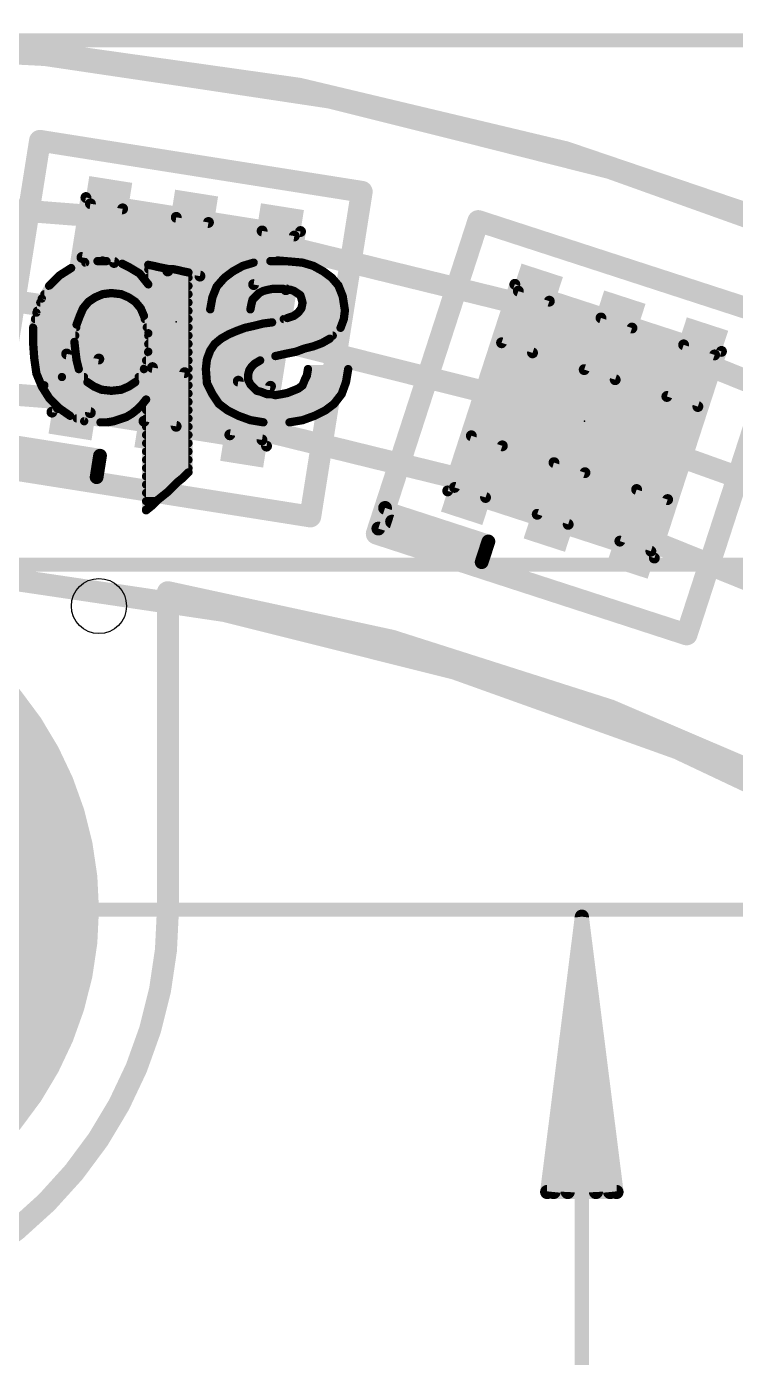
# Model space of a CAD drawing. Extents: x -17 to 92, y -61 to 85.
# Drawn here: x 30.45 to 36.97, y 42.87 to 55.12 of the extents above; entities that cross this region are included whole.
import ezdxf

# ---------------------------------------------------------------- set-up
doc = ezdxf.new("R2010")
doc.units = 0
for name, color, linetype in [('1', 12, 'CONTINUOUS'), ('16', 132, 'CONTINUOUS'), ('17', 110, 'CONTINUOUS'), ('20', 31, 'CONTINUOUS'), ('21', 41, 'CONTINUOUS'), ('22', 253, 'CONTINUOUS'), ('23', 53, 'CONTINUOUS'), ('39', 12, 'CONTINUOUS'), ('47', 253, 'CONTINUOUS'), ('51', 253, 'CONTINUOUS')]:
    doc.layers.add(name, color=color, linetype=linetype)

# ---------------------------------------------------------------- blocks, each defined once
blk = doc.blocks.new('RECT')
blk.add_solid([(-0.5, -0.5), (0.5, -0.5), (-0.5, 0.5), (0.5, 0.5)])
blk = doc.blocks.new('ROUNDP')
at = {"const_width": 0.5}
blk.add_lwpolyline([(0, -0.25, 1), (0, 0.25, 1), (0, -0.25)], format="xyb", dxfattribs=at)

msp = doc.modelspace()

# ---------------------------------------------------------------- linework, layer by layer
at = {"layer": '1'}
for points, const_width in [([(0.889, 27.94, 2.4102), (28.0035, 54.991)], 0.2032), ([(31.1651, 53.3142, 1), (31.173, 53.4155)], 0.1016), ([(32.7614, 53.1639, 1), (32.7372, 53.0652)], 0.1016), ([(27.94, 52.705, 2.4142), (52.705, 27.94)], 0.2032), ([(52.705, 27.94, 0.4142), (27.94, 52.705)], 0.2032), ([(35.0751, 52.4921, 1), (35.0993, 52.5907)], 0.1016), ([(36.628, 52.0941, 1), (36.5898, 51.9999)], 0.1016), ([(30.8991, 51.6352, 1), (30.907, 51.7365)], 0.1016), ([(32.4955, 51.4848, 1), (32.4713, 51.3862)], 0.1016), ([(34.5498, 50.8753, 1), (34.574, 50.9739)], 0.1016), ([(36.1026, 50.4773, 1), (36.0646, 50.3831)], 0.1016)]:
    msp.add_lwpolyline(points, format="xyb", dxfattribs=dict(at, const_width=const_width))
at = {"layer": '1', "const_width": 0.2032}
for points in [[(28.74, 53.555), (31.169, 53.3649)], [(32.7493, 53.1146), (35.0872, 52.5414)], [(36.6089, 52.047), (38.8653, 51.1331)], [(30.9031, 51.6858), (28.74, 51.855)], [(34.5619, 50.9246), (32.4834, 51.4355)], [(36.0836, 50.4302), (38.0935, 49.6184)]]:
    msp.add_lwpolyline(points, dxfattribs=at)
at = {"layer": '16', "const_width": 0.2032}
for points in [[(27.8765, 54.991, 2.4102), (54.991, 27.94)], [(54.991, 27.94, 0.4142), (27.94, 54.991)]]:
    msp.add_lwpolyline(points, format="xyb", dxfattribs=at)
at = {"layer": '20'}
for points, const_width in [([(44.3611, 49.4411, 0.3395), (11.5189, 49.4411)], 0.2032), ([(31.8008, 49.911, 1), (31.6992, 49.911)], 0.1016), ([(49.911, 31.75, 0.3201), (31.75, 49.911)], 0.2032), ([(31.7584, 49.9611, 1), (31.7416, 49.8609)], 0.1016), ([(27.94, 43.18, 0.4142), (31.75, 46.99)], 0.2032), ([(31.8008, 46.99, 1), (31.6992, 46.99)], 0.1016), ([(31.6992, 46.99, 1), (31.8008, 46.99)], 0.1016)]:
    msp.add_lwpolyline(points, format="xyb", dxfattribs=dict(at, const_width=const_width))
at = {"layer": '20', "const_width": 0.2032}
msp.add_lwpolyline([(31.75, 49.911), (31.75, 46.99)], dxfattribs=at)
at = {"layer": '20'}
msp.add_circle((31.115, 49.784), 0.254, dxfattribs=at)
at = {"layer": '21'}
for points, const_width in [([(27.94, 0.889, 1), (27.94, 54.991, 1), (27.94, 0.889)], 0.2032), ([(30.5793, 54.1164, 1), (30.5637, 54.0176)], 0.1), ([(30.6209, 54.0592, 1), (30.5221, 54.0748)], 0.1), ([(33.5839, 53.5899, 1), (33.4852, 53.6055)], 0.1), ([(33.5267, 53.5483, 1), (33.5424, 53.6471)], 0.1), ([(34.6223, 53.3759, 1), (34.5914, 53.2808)], 0.1), ([(34.6544, 53.3129, 1), (34.5593, 53.3438)], 0.1), ([(31.1561, 51.1628, 1), (31.0934, 51.1727)], 0.0635), ([(31.1198, 51.1364, 1), (31.1297, 51.1991)], 0.0635), ([(31.0778, 51.074, 1), (31.1405, 51.064)], 0.0635), ([(31.1405, 51.064, 1), (31.0778, 51.074)], 0.0635), ([(31.1042, 51.0376, 1), (31.1141, 51.1003)], 0.0635), ([(31.0621, 50.9752, 1), (31.1248, 50.9652)], 0.0635), ([(31.0885, 50.9389, 1), (31.0984, 51.0016)], 0.0635), ([(33.7012, 50.7027, 1), (33.7963, 50.6718)], 0.1), ([(33.7963, 50.6718, 1), (33.7012, 50.7027)], 0.1), ([(33.7586, 50.7175, 1), (33.7389, 50.6571)], 0.0635), ([(33.7789, 50.6775, 1), (33.7186, 50.6971)], 0.0635), ([(33.0116, 50.6158, 1), (33.1104, 50.6001)], 0.1), ([(33.0532, 50.5586, 1), (33.0689, 50.6573)], 0.1), ([(33.8228, 50.5915, 1), (33.8031, 50.5311)], 0.0635), ([(33.6869, 50.4971, 1), (33.656, 50.402)], 0.1), ([(33.6239, 50.465, 1), (33.719, 50.4341)], 0.1), ([(33.6968, 50.5273, 1), (33.6771, 50.4669)], 0.0635), ([(33.6567, 50.5069, 1), (33.7171, 50.4872)], 0.0635), ([(34.73, 50.3684, 1), (34.6696, 50.3881)], 0.0635), ([(34.69, 50.3481, 1), (34.7096, 50.4085)], 0.0635), ([(27.94, 5.715, 1), (27.94, 50.165, 1), (27.94, 5.715)], 0.2032), ([(34.6078, 50.1979, 1), (34.6682, 50.1782)], 0.0635), ([(34.6282, 50.1578, 1), (34.6478, 50.2182)], 0.0635), ([(34.6387, 50.293, 1), (34.6991, 50.2733)], 0.0635), ([(34.6991, 50.2733, 1), (34.6387, 50.293)], 0.0635), ([(34.6591, 50.253, 1), (34.6787, 50.3133)], 0.0635), ([(36.5092, 49.4749, 1), (36.5401, 49.57)], 0.1), ([(36.4771, 49.5379, 1), (36.5722, 49.507)], 0.1)]:
    msp.add_lwpolyline(points, format="xyb", dxfattribs=dict(at, const_width=const_width))
for points, const_width in [([(30.5715, 54.067), (30.1371, 51.3242)], 0.2), ([(33.5346, 53.5977), (30.5715, 54.067)], 0.2), ([(33.061, 50.608), (33.5346, 53.5977)], 0.2), ([(34.6069, 53.3284), (33.7487, 50.6873)], 0.2), ([(37.4601, 52.4013), (34.6069, 53.3284)], 0.2), ([(36.5247, 49.5225), (37.4601, 52.4013)], 0.2), ([(30.1371, 51.3242), (31.1248, 51.1678)], 0.127), ([(30.2202, 51.2098), (31.1091, 51.069)], 0.127), ([(31.1248, 51.1678), (31.1091, 51.069)], 0.127), ([(30.098, 51.0773), (33.061, 50.608)], 0.2), ([(31.0935, 50.9702), (30.1058, 51.1267)], 0.127), ([(31.1091, 51.069), (31.0935, 50.9702)], 0.127), ([(33.7487, 50.6873), (33.6715, 50.4495)], 0.2), ([(33.6869, 50.4971), (33.7487, 50.6873)], 0.127), ([(33.7487, 50.6873), (34.6998, 50.3783)], 0.127), ([(33.813, 50.5613), (34.6689, 50.2831)], 0.127), ([(33.6715, 50.4495), (36.5247, 49.5225)], 0.2), ([(34.638, 50.188), (33.6869, 50.4971)], 0.127), ([(34.6998, 50.3783), (34.6689, 50.2831)], 0.127), ([(34.6689, 50.2831), (34.638, 50.188)], 0.127)]:
    msp.add_lwpolyline(points, dxfattribs=dict(at, const_width=const_width))
at = {"layer": '22', "const_width": 0.0762}
for points in [[(30.859, 52.895), (30.749, 52.825)], [(30.8398, 52.8828), (31.426, 52.8828)], [(30.989, 52.945), (30.859, 52.895)], [(31.149, 52.965), (30.989, 52.945)], [(31.101, 52.959), (31.185, 52.959)], [(31.329, 52.935), (31.149, 52.965)], [(31.389, 52.905), (31.329, 52.935)], [(31.489, 52.845), (31.389, 52.905)], [(31.619, 52.915), (31.569, 52.925)], [(31.569, 52.925), (31.569, 52.745)], [(31.569, 52.8828), (31.81, 52.8828)], [(31.659, 52.905), (31.619, 52.915)], [(31.759, 52.885), (31.659, 52.905)], [(31.799, 52.885), (31.759, 52.885)], [(31.849, 52.875), (31.799, 52.885)], [(32.439, 52.915), (32.349, 52.865)], [(32.381, 52.8828), (33.147, 52.8828)], [(32.539, 52.945), (32.439, 52.915)], [(32.759, 52.965), (32.539, 52.945)], [(32.693, 52.959), (32.831, 52.959)], [(32.879, 52.955), (32.759, 52.965)], [(32.989, 52.945), (32.879, 52.955)], [(33.089, 52.915), (32.989, 52.945)], [(33.179, 52.865), (33.089, 52.915)], [(30.749, 52.825), (30.659, 52.735)], [(30.7306, 52.8066), (31.5197, 52.8066)], [(31.569, 52.745), (31.489, 52.845)], [(31.569, 52.8066), (31.939, 52.8066)], [(31.889, 52.865), (31.849, 52.875)], [(31.939, 52.855), (31.889, 52.865)], [(31.939, 51.015), (31.939, 52.855)], [(32.269, 52.805), (32.199, 52.725)], [(32.349, 52.865), (32.269, 52.805)], [(32.2711, 52.8066), (33.2569, 52.8066)], [(33.259, 52.805), (33.179, 52.865)], [(33.319, 52.735), (33.259, 52.805)], [(30.659, 52.735), (30.589, 52.615)], [(30.6119, 52.6542), (31.1471, 52.6542)], [(30.6563, 52.7304), (31.939, 52.7304)], [(31.079, 52.625), (31.149, 52.655)], [(31.149, 52.655), (31.229, 52.665)], [(31.229, 52.665), (31.319, 52.655)], [(31.319, 52.655), (31.389, 52.625)], [(31.3209, 52.6542), (31.939, 52.6542)], [(32.199, 52.725), (32.159, 52.625)], [(32.1707, 52.6542), (32.5782, 52.6542)], [(32.2037, 52.7304), (33.3208, 52.7304)], [(32.529, 52.605), (32.589, 52.665)], [(32.589, 52.665), (32.629, 52.685)], [(32.629, 52.685), (32.669, 52.695)], [(32.669, 52.695), (32.719, 52.705)], [(32.719, 52.705), (32.809, 52.705)], [(32.809, 52.705), (32.839, 52.695)], [(32.839, 52.695), (32.879, 52.695)], [(32.879, 52.695), (32.909, 52.685)], [(32.909, 52.685), (32.969, 52.645)], [(32.9552, 52.6542), (33.3513, 52.6542)], [(32.969, 52.645), (32.979, 52.615)], [(33.359, 52.635), (33.319, 52.735)], [(30.589, 52.615), (30.539, 52.485)], [(30.5748, 52.578), (31.0132, 52.578)], [(30.939, 52.455), (30.969, 52.525)], [(30.969, 52.525), (31.019, 52.585)], [(31.019, 52.585), (31.079, 52.625)], [(31.389, 52.625), (31.449, 52.585)], [(31.449, 52.585), (31.499, 52.525)], [(31.4548, 52.578), (31.939, 52.578)], [(31.499, 52.525), (31.529, 52.455)], [(32.159, 52.625), (32.139, 52.515)], [(32.139, 52.515), (32.509, 52.515)], [(32.1505, 52.578), (32.5222, 52.578)], [(32.509, 52.515), (32.519, 52.565)], [(32.519, 52.565), (32.529, 52.605)], [(32.979, 52.525), (32.949, 52.485)], [(32.979, 52.615), (32.989, 52.575)], [(32.989, 52.575), (32.979, 52.525)], [(32.9883, 52.578), (33.3678, 52.578)], [(33.379, 52.505), (33.359, 52.635)], [(30.539, 52.485), (30.509, 52.345)], [(30.5263, 52.4256), (30.928, 52.4256)], [(30.5455, 52.5018), (30.9591, 52.5018)], [(30.909, 52.375), (30.939, 52.455)], [(31.5089, 52.5018), (31.939, 52.5018)], [(31.529, 52.455), (31.569, 52.295)], [(31.5364, 52.4256), (31.939, 52.4256)], [(32.709, 52.395), (32.629, 52.385)], [(32.849, 52.435), (32.709, 52.395)], [(32.8161, 52.4256), (33.3691, 52.4256)], [(32.909, 52.455), (32.849, 52.435)], [(32.949, 52.485), (32.909, 52.455)], [(32.9616, 52.5018), (33.3786, 52.5018)], [(33.339, 52.345), (33.369, 52.425)], [(33.369, 52.425), (33.379, 52.505)], [(30.509, 52.345), (30.509, 52.205)], [(30.509, 52.2732), (30.8963, 52.2732)], [(30.5099, 52.3494), (30.9058, 52.3494)], [(30.889, 52.215), (30.909, 52.375)], [(31.5554, 52.3494), (31.939, 52.3494)], [(31.569, 52.295), (31.569, 52.125)], [(31.569, 52.2732), (31.939, 52.2732)], [(32.309, 52.285), (32.239, 52.245)], [(32.2884, 52.2732), (33.2672, 52.2732)], [(32.379, 52.315), (32.309, 52.285)], [(32.459, 52.345), (32.379, 52.315)], [(32.549, 52.365), (32.459, 52.345)], [(32.4788, 52.3494), (33.3407, 52.3494)], [(32.629, 52.385), (32.549, 52.365)], [(33.239, 52.245), (33.339, 52.345)], [(30.889, 52.215), (30.509, 52.205)], [(30.509, 52.205), (30.889, 52.215)], [(30.509, 52.205), (30.519, 52.065)], [(30.5096, 52.197), (30.891, 52.197)], [(30.899, 52.125), (30.889, 52.215)], [(31.569, 52.197), (31.939, 52.197)], [(32.179, 52.195), (32.139, 52.135)], [(32.239, 52.245), (32.179, 52.195)], [(32.1814, 52.197), (33.1477, 52.197)], [(32.929, 52.125), (33.009, 52.155)], [(33.009, 52.155), (33.089, 52.175)], [(33.089, 52.175), (33.169, 52.205)], [(33.169, 52.205), (33.239, 52.245)], [(30.515, 52.1208), (30.8995, 52.1208)], [(30.519, 52.065), (30.539, 51.925)], [(30.5219, 52.0446), (30.9091, 52.0446)], [(30.909, 52.045), (30.899, 52.125)], [(30.929, 51.965), (30.909, 52.045)], [(31.569, 52.125), (31.529, 51.965)], [(31.5489, 52.0446), (31.939, 52.0446)], [(31.568, 52.1208), (31.939, 52.1208)], [(32.109, 52.055), (32.099, 51.965)], [(32.1078, 52.0446), (32.5983, 52.0446)], [(32.139, 52.135), (32.109, 52.055)], [(32.1337, 52.1208), (32.908, 52.1208)], [(32.549, 52.015), (32.599, 52.045)], [(32.599, 52.045), (32.739, 52.085)], [(32.739, 52.085), (32.829, 52.105)], [(32.829, 52.105), (32.929, 52.125)], [(30.5328, 51.9684), (30.9282, 51.9684)], [(30.539, 51.925), (30.589, 51.805)], [(30.589, 51.805), (30.929, 51.965)], [(30.929, 51.965), (30.589, 51.805)], [(31.009, 51.845), (30.929, 51.965)], [(31.529, 51.965), (31.449, 51.845)], [(31.5299, 51.9684), (31.939, 51.9684)], [(32.099, 51.965), (32.109, 51.835)], [(32.0994, 51.9684), (32.5079, 51.9684)], [(32.489, 51.915), (32.499, 51.955)], [(32.489, 51.865), (32.489, 51.915)], [(32.499, 51.955), (32.519, 51.985)], [(32.519, 51.985), (32.549, 52.015)], [(33.029, 51.905), (33.009, 51.865)], [(33.039, 51.965), (33.029, 51.905)], [(33.409, 51.965), (33.039, 51.965)], [(33.389, 51.845), (33.409, 51.965)], [(30.5527, 51.8922), (30.7743, 51.8922)], [(30.5844, 51.816), (30.6124, 51.816)], [(30.589, 51.805), (30.659, 51.695)], [(30.6124, 51.816), (31.0525, 51.816)], [(30.7743, 51.8922), (30.9775, 51.8922)], [(31.069, 51.805), (31.009, 51.845)], [(31.139, 51.775), (31.069, 51.805)], [(31.389, 51.805), (31.319, 51.775)], [(31.449, 51.845), (31.389, 51.805)], [(31.4055, 51.816), (31.939, 51.816)], [(31.4805, 51.8922), (31.939, 51.8922)], [(32.1046, 51.8922), (32.489, 51.8922)], [(32.109, 51.835), (32.159, 51.735)], [(32.1185, 51.816), (32.518, 51.816)], [(32.509, 51.825), (32.489, 51.865)], [(32.569, 51.765), (32.509, 51.825)], [(32.949, 51.785), (32.849, 51.745)], [(32.989, 51.815), (32.949, 51.785)], [(33.009, 51.865), (32.989, 51.815)], [(32.9894, 51.816), (33.3785, 51.816)], [(33.0226, 51.8922), (33.3969, 51.8922)], [(33.349, 51.735), (33.389, 51.845)], [(30.6305, 51.7398), (31.939, 51.7398)], [(30.659, 51.695), (30.749, 51.605)], [(30.6904, 51.6636), (31.5319, 51.6636)], [(31.229, 51.765), (31.139, 51.775)], [(31.319, 51.775), (31.229, 51.765)], [(31.509, 51.635), (31.549, 51.685)], [(31.549, 51.685), (31.549, 50.665)], [(31.549, 51.6636), (31.939, 51.6636)], [(32.1566, 51.7398), (32.647, 51.7398)], [(32.159, 51.735), (32.219, 51.645)], [(32.2066, 51.6636), (33.2935, 51.6636)], [(32.609, 51.755), (32.569, 51.765)], [(32.659, 51.735), (32.609, 51.755)], [(32.699, 51.735), (32.659, 51.735)], [(32.739, 51.725), (32.699, 51.735)], [(32.799, 51.735), (32.739, 51.725)], [(32.849, 51.745), (32.799, 51.735)], [(32.823, 51.7398), (33.3507, 51.7398)], [(33.279, 51.645), (33.349, 51.735)], [(30.749, 51.605), (30.849, 51.535)], [(30.7741, 51.5874), (31.4595, 51.5874)], [(30.849, 51.535), (30.979, 51.485)], [(31.369, 51.525), (31.419, 51.555)], [(31.419, 51.555), (31.469, 51.595)], [(31.469, 51.595), (31.509, 51.635)], [(31.549, 51.5874), (31.939, 51.5874)], [(32.219, 51.645), (32.299, 51.585)], [(32.2958, 51.5874), (33.2022, 51.5874)], [(32.299, 51.585), (32.399, 51.535)], [(32.399, 51.535), (32.509, 51.495)], [(32.989, 51.495), (33.099, 51.535)], [(33.099, 51.535), (33.199, 51.585)], [(33.199, 51.585), (33.279, 51.645)], [(30.9109, 51.5112), (31.3276, 51.5112)], [(30.979, 51.485), (31.129, 51.475)], [(31.129, 51.475), (31.189, 51.475)], [(31.189, 51.475), (31.249, 51.485)], [(31.249, 51.485), (31.369, 51.525)], [(31.549, 51.5112), (31.939, 51.5112)], [(31.549, 51.435), (31.939, 51.435)], [(32.4644, 51.5112), (33.0335, 51.5112)], [(32.509, 51.495), (32.629, 51.475)], [(32.629, 51.475), (32.869, 51.475)], [(32.869, 51.475), (32.989, 51.495)], [(31.549, 51.3588), (31.939, 51.3588)], [(31.549, 51.2826), (31.939, 51.2826)], [(31.549, 51.2064), (31.939, 51.2064)], [(31.549, 51.1302), (31.939, 51.1302)], [(31.549, 51.054), (31.939, 51.054)], [(31.549, 50.9778), (31.9018, 50.9778)], [(31.749, 50.835), (31.839, 50.925)], [(31.839, 50.925), (31.889, 50.965)], [(31.889, 50.965), (31.939, 51.015)], [(31.549, 50.9016), (31.8156, 50.9016)], [(31.549, 50.8254), (31.737, 50.8254)], [(31.649, 50.755), (31.749, 50.835)], [(31.549, 50.7492), (31.6432, 50.7492)], [(31.549, 50.665), (31.599, 50.705)], [(31.599, 50.705), (31.649, 50.755)], [(31.549, 50.673), (31.559, 50.673)]]:
    msp.add_lwpolyline(points, dxfattribs=at)
at = {"layer": '22', "const_width": 0.0381}
for points in [[(30.8398, 52.9019, 1), (30.8398, 52.8638)], [(30.8522, 52.9128, 1), (30.8658, 52.8772)], [(30.8692, 52.8789, 1), (30.8488, 52.9111)], [(30.9866, 52.9639, 1), (30.9914, 52.9261)], [(30.9958, 52.9272, 1), (30.9822, 52.9628)], [(31.101, 52.9781, 1), (31.101, 52.94)], [(31.1521, 52.9838, 1), (31.1459, 52.9462)], [(31.1514, 52.9461, 1), (31.1466, 52.9839)], [(31.185, 52.94, 1), (31.185, 52.9781)], [(31.3375, 52.952, 1), (31.3205, 52.918)], [(31.3259, 52.9162, 1), (31.3321, 52.9538)], [(31.3988, 52.9213, 1), (31.3792, 52.8887)], [(31.3805, 52.888, 1), (31.3975, 52.922)], [(31.426, 52.8638, 1), (31.426, 52.9019)], [(31.5727, 52.9437, 1), (31.5653, 52.9063)], [(31.569, 52.9019, 1), (31.569, 52.8638)], [(31.5881, 52.925, 1), (31.55, 52.925)], [(31.6236, 52.9335, 1), (31.6144, 52.8965)], [(31.6153, 52.8963, 1), (31.6227, 52.9337)], [(31.6627, 52.9237, 1), (31.6553, 52.8863)], [(31.6544, 52.8865, 1), (31.6636, 52.9235)], [(31.759, 52.9041, 1), (31.759, 52.866)], [(31.7553, 52.8663, 1), (31.7627, 52.9037)], [(31.8027, 52.9037, 1), (31.7953, 52.8663)], [(31.799, 52.866, 1), (31.799, 52.9041)], [(31.81, 52.8638, 1), (31.81, 52.9019)], [(32.381, 52.9019, 1), (32.381, 52.8638)], [(32.4335, 52.9332, 1), (32.4445, 52.8968)], [(32.4483, 52.8983, 1), (32.4297, 52.9317)], [(32.5373, 52.964, 1), (32.5407, 52.926)], [(32.5445, 52.9268, 1), (32.5335, 52.9632)], [(32.693, 52.9781, 1), (32.693, 52.94)], [(32.7606, 52.984, 1), (32.7574, 52.946)], [(32.7607, 52.946, 1), (32.7573, 52.984)], [(32.831, 52.94, 1), (32.831, 52.9781)], [(32.8807, 52.974, 1), (32.8773, 52.936)], [(32.8774, 52.936, 1), (32.8806, 52.974)], [(32.9945, 52.9632, 1), (32.9835, 52.9268)], [(32.9873, 52.926, 1), (32.9907, 52.964)], [(33.0983, 52.9317, 1), (33.0797, 52.8983)], [(33.0835, 52.8968, 1), (33.0945, 52.9332)], [(33.147, 52.8638, 1), (33.147, 52.9019)], [(30.7306, 52.8257, 1), (30.7306, 52.7876)], [(30.7388, 52.8411, 1), (30.7592, 52.8089)], [(30.7625, 52.8115, 1), (30.7355, 52.8385)], [(31.5039, 52.8569, 1), (31.4741, 52.8331)], [(31.4792, 52.8287, 1), (31.4988, 52.8613)], [(31.5197, 52.7876, 1), (31.5197, 52.8257)], [(31.569, 52.8257, 1), (31.569, 52.7876)], [(31.8536, 52.8935, 1), (31.8444, 52.8565)], [(31.8453, 52.8563, 1), (31.8527, 52.8937)], [(31.8927, 52.8837, 1), (31.8853, 52.8463)], [(31.8844, 52.8465, 1), (31.8936, 52.8835)], [(31.9581, 52.855, 1), (31.92, 52.855)], [(31.9353, 52.8363, 1), (31.9427, 52.8737)], [(31.939, 52.7876, 1), (31.939, 52.8257)], [(32.2576, 52.8202, 1), (32.2804, 52.7898)], [(32.2711, 52.8257, 1), (32.2711, 52.7876)], [(32.2833, 52.7925, 1), (32.2547, 52.8175)], [(32.3397, 52.8817, 1), (32.3583, 52.8483)], [(32.3604, 52.8498, 1), (32.3376, 52.8802)], [(33.1904, 52.8802, 1), (33.1676, 52.8498)], [(33.1697, 52.8483, 1), (33.1883, 52.8817)], [(33.2735, 52.8174, 1), (33.2445, 52.7926)], [(33.2476, 52.7898, 1), (33.2704, 52.8202)], [(33.2569, 52.7876, 1), (33.2569, 52.8257)], [(30.6119, 52.6733, 1), (30.6119, 52.6352)], [(30.6563, 52.7495, 1), (30.6563, 52.7114)], [(30.6455, 52.7485, 1), (30.6725, 52.7215)], [(30.6755, 52.7254, 1), (30.6425, 52.7446)], [(31.1466, 52.6739, 1), (31.1514, 52.6361)], [(31.1565, 52.6375, 1), (31.1415, 52.6725)], [(31.1471, 52.6352, 1), (31.1471, 52.6733)], [(31.2311, 52.6839, 1), (31.2269, 52.6461)], [(31.2314, 52.6461, 1), (31.2266, 52.6839)], [(31.3265, 52.6725, 1), (31.3115, 52.6375)], [(31.3209, 52.6733, 1), (31.3209, 52.6352)], [(31.3169, 52.6361, 1), (31.3211, 52.6739)], [(31.55, 52.745, 1), (31.5881, 52.745)], [(31.5541, 52.7331, 1), (31.5839, 52.7569)], [(31.939, 52.7114, 1), (31.939, 52.7495)], [(31.939, 52.6352, 1), (31.939, 52.6733)], [(32.1707, 52.6733, 1), (32.1707, 52.6352)], [(32.1847, 52.7375, 1), (32.2133, 52.7125)], [(32.2167, 52.7179, 1), (32.1813, 52.7321)], [(32.2037, 52.7495, 1), (32.2037, 52.7114)], [(32.5805, 52.682, 1), (32.5975, 52.648)], [(32.6025, 52.6515, 1), (32.5755, 52.6785)], [(32.5782, 52.6352, 1), (32.5782, 52.6733)], [(32.6244, 52.7035, 1), (32.6336, 52.6665)], [(32.6375, 52.668, 1), (32.6205, 52.702)], [(32.6653, 52.7137, 1), (32.6727, 52.6763)], [(32.6736, 52.6765, 1), (32.6644, 52.7135)], [(32.719, 52.7241, 1), (32.719, 52.686)], [(32.7227, 52.6863, 1), (32.7153, 52.7237)], [(32.815, 52.7231, 1), (32.803, 52.6869)], [(32.809, 52.686, 1), (32.809, 52.7241)], [(32.839, 52.7141, 1), (32.839, 52.676)], [(32.833, 52.6769, 1), (32.845, 52.7131)], [(32.885, 52.7131, 1), (32.873, 52.6769)], [(32.879, 52.676, 1), (32.879, 52.7141)], [(32.9196, 52.7009, 1), (32.8984, 52.6691)], [(32.903, 52.6669, 1), (32.915, 52.7031)], [(32.9552, 52.6733, 1), (32.9552, 52.6352)], [(32.9871, 52.651, 1), (32.9509, 52.639)], [(32.9584, 52.6291, 1), (32.9796, 52.6609)], [(33.3367, 52.7421, 1), (33.3013, 52.7279)], [(33.3045, 52.7226, 1), (33.3335, 52.7474)], [(33.3208, 52.7114, 1), (33.3208, 52.7495)], [(33.3513, 52.6352, 1), (33.3513, 52.6733)], [(30.5748, 52.5971, 1), (30.5748, 52.559)], [(30.5725, 52.6246, 1), (30.6055, 52.6054)], [(30.6068, 52.6082, 1), (30.5712, 52.6218)], [(30.9544, 52.5372, 1), (30.9836, 52.5128)], [(30.9865, 52.5175, 1), (30.9515, 52.5325)], [(31.0084, 52.6009, 1), (31.0296, 52.5691)], [(31.0336, 52.5728, 1), (31.0044, 52.5972)], [(31.0132, 52.559, 1), (31.0132, 52.5971)], [(31.0715, 52.6425, 1), (31.0865, 52.6075)], [(31.0896, 52.6091, 1), (31.0684, 52.6409)], [(31.3996, 52.6409, 1), (31.3784, 52.6091)], [(31.3815, 52.6075, 1), (31.3965, 52.6425)], [(31.4636, 52.5972, 1), (31.4344, 52.5728)], [(31.4548, 52.5971, 1), (31.4548, 52.559)], [(31.4384, 52.5691, 1), (31.4596, 52.6009)], [(31.5165, 52.5325, 1), (31.4815, 52.5175)], [(31.4844, 52.5128, 1), (31.5136, 52.5372)], [(31.939, 52.559, 1), (31.939, 52.5971)], [(32.139, 52.5341, 1), (32.139, 52.496)], [(32.1505, 52.5971, 1), (32.1505, 52.559)], [(32.1413, 52.6321, 1), (32.1767, 52.6179)], [(32.1777, 52.6216, 1), (32.1403, 52.6284)], [(32.5005, 52.5696, 1), (32.5375, 52.5604)], [(32.5377, 52.5613, 1), (32.5003, 52.5687)], [(32.509, 52.496, 1), (32.509, 52.5341)], [(32.5155, 52.6185, 1), (32.5425, 52.5915)], [(32.5475, 52.6004, 1), (32.5105, 52.6096)], [(32.5222, 52.559, 1), (32.5222, 52.5971)], [(32.9975, 52.6196, 1), (32.9605, 52.6104)], [(32.9609, 52.609, 1), (32.9971, 52.621)], [(32.9942, 52.5136, 1), (32.9638, 52.5364)], [(32.9883, 52.5971, 1), (32.9883, 52.559)], [(33.0077, 52.5713, 1), (32.9703, 52.5787)], [(32.9705, 52.5704, 1), (33.0075, 52.5796)], [(33.3778, 52.6379, 1), (33.3402, 52.6321)], [(33.3413, 52.6279, 1), (33.3767, 52.6421)], [(33.3678, 52.559, 1), (33.3678, 52.5971)], [(30.5263, 52.4447, 1), (30.5263, 52.4066)], [(30.5212, 52.4918, 1), (30.5568, 52.4782)], [(30.5576, 52.481, 1), (30.5204, 52.489)], [(30.5455, 52.5209, 1), (30.5455, 52.4828)], [(30.9215, 52.4625, 1), (30.9565, 52.4475)], [(30.9568, 52.4483, 1), (30.9212, 52.4617)], [(30.928, 52.4066, 1), (30.928, 52.4447)], [(30.9591, 52.4828, 1), (30.9591, 52.5209)], [(31.5089, 52.5209, 1), (31.5089, 52.4828)], [(31.5475, 52.4596, 1), (31.5105, 52.4504)], [(31.5115, 52.4475, 1), (31.5465, 52.4625)], [(31.5364, 52.4447, 1), (31.5364, 52.4066)], [(31.939, 52.4828, 1), (31.939, 52.5209)], [(31.939, 52.4066, 1), (31.939, 52.4447)], [(32.1203, 52.5184, 1), (32.1577, 52.5116)], [(32.4903, 52.5187, 1), (32.5277, 52.5113)], [(32.7038, 52.4133, 1), (32.7142, 52.3767)], [(32.7114, 52.3761, 1), (32.7066, 52.4139)], [(32.8161, 52.4447, 1), (32.8161, 52.4066)], [(32.843, 52.4531, 1), (32.855, 52.4169)], [(32.8542, 52.4167, 1), (32.8438, 52.4533)], [(32.8976, 52.4702, 1), (32.9204, 52.4398)], [(32.915, 52.4369, 1), (32.903, 52.4731)], [(32.9338, 52.4964, 1), (32.9642, 52.4736)], [(32.9604, 52.4698, 1), (32.9376, 52.5002)], [(32.9616, 52.5209, 1), (32.9616, 52.4828)], [(32.9603, 52.5287, 1), (32.9977, 52.5213)], [(33.3501, 52.4274, 1), (33.3879, 52.4226)], [(33.3868, 52.4183, 1), (33.3512, 52.4317)], [(33.3979, 52.5026, 1), (33.3601, 52.5074)], [(33.3602, 52.5021, 1), (33.3978, 52.5079)], [(33.3691, 52.4066, 1), (33.3691, 52.4447)], [(33.3786, 52.4828, 1), (33.3786, 52.5209)], [(30.5281, 52.345, 1), (30.49, 52.345)], [(30.4904, 52.349, 1), (30.5276, 52.341)], [(30.509, 52.2923, 1), (30.509, 52.2542)], [(30.5099, 52.3685, 1), (30.5099, 52.3304)], [(30.8912, 52.3817, 1), (30.9268, 52.3683)], [(30.9279, 52.3726, 1), (30.8901, 52.3774)], [(30.8963, 52.2542, 1), (30.8963, 52.2923)], [(30.9058, 52.3304, 1), (30.9058, 52.3685)], [(31.5554, 52.3685, 1), (31.5554, 52.3304)], [(31.569, 52.2923, 1), (31.569, 52.2542)], [(31.5881, 52.295, 1), (31.55, 52.295)], [(31.5505, 52.2904, 1), (31.5875, 52.2996)], [(31.939, 52.3304, 1), (31.939, 52.3685)], [(31.939, 52.2542, 1), (31.939, 52.2923)], [(32.2884, 52.2923, 1), (32.2884, 52.2542)], [(32.3015, 52.3025, 1), (32.3165, 52.2675)], [(32.3185, 52.2685, 1), (32.2995, 52.3015)], [(32.3723, 52.3328, 1), (32.3857, 52.2972)], [(32.3865, 52.2975, 1), (32.3715, 52.3325)], [(32.4549, 52.3636, 1), (32.4631, 52.3264)], [(32.4657, 52.3272, 1), (32.4523, 52.3628)], [(32.4788, 52.3685, 1), (32.4788, 52.3304)], [(32.5444, 52.3835, 1), (32.5536, 52.3465)], [(32.5531, 52.3464, 1), (32.5449, 52.3836)], [(32.6266, 52.4039, 1), (32.6314, 52.3661)], [(32.6336, 52.3665, 1), (32.6244, 52.4035)], [(33.2672, 52.2542, 1), (33.2672, 52.2923)], [(33.3212, 52.3517, 1), (33.3568, 52.3383)], [(33.3525, 52.3315, 1), (33.3255, 52.3585)], [(33.3407, 52.3304, 1), (33.3407, 52.3685)], [(30.528, 52.2064, 1), (30.49, 52.2036)], [(30.5085, 52.224, 1), (30.5095, 52.186)], [(30.5085, 52.224, 1), (30.5095, 52.186)], [(30.49, 52.205, 1), (30.5281, 52.205)], [(30.5096, 52.2161, 1), (30.5096, 52.178)], [(30.9079, 52.2171, 1), (30.8701, 52.2129)], [(30.8701, 52.2174, 1), (30.9079, 52.2126)], [(30.8895, 52.196, 1), (30.8885, 52.234)], [(30.8895, 52.196, 1), (30.8885, 52.234)], [(30.891, 52.178, 1), (30.891, 52.2161)], [(31.569, 52.2161, 1), (31.569, 52.178)], [(31.939, 52.178, 1), (31.939, 52.2161)], [(32.1668, 52.2096, 1), (32.1912, 52.1804)], [(32.1814, 52.2161, 1), (32.1814, 52.178)], [(32.1949, 52.1844, 1), (32.1631, 52.2056)], [(32.2295, 52.2615, 1), (32.2485, 52.2285)], [(32.2512, 52.2304, 1), (32.2268, 52.2596)], [(33.0044, 52.1735, 1), (33.0136, 52.1365)], [(33.0157, 52.1372, 1), (33.0023, 52.1728)], [(33.0823, 52.1928, 1), (33.0957, 52.1572)], [(33.0936, 52.1565, 1), (33.0844, 52.1935)], [(33.1477, 52.178, 1), (33.1477, 52.2161)], [(33.1595, 52.2215, 1), (33.1785, 52.1885)], [(33.1757, 52.1872, 1), (33.1623, 52.2228)], [(33.2255, 52.2585, 1), (33.2525, 52.2315)], [(33.2485, 52.2285, 1), (33.2295, 52.2615)], [(30.515, 52.1399, 1), (30.515, 52.1018)], [(30.5379, 52.0677, 1), (30.5001, 52.0623)], [(30.5, 52.0636, 1), (30.538, 52.0664)], [(30.5219, 52.0637, 1), (30.5219, 52.0256)], [(30.9179, 52.1274, 1), (30.8801, 52.1226)], [(30.8801, 52.1229, 1), (30.9179, 52.1271)], [(30.9275, 52.0496, 1), (30.8905, 52.0404)], [(30.8901, 52.0426, 1), (30.9279, 52.0474)], [(30.8995, 52.1018, 1), (30.8995, 52.1399)], [(30.9091, 52.0256, 1), (30.9091, 52.0637)], [(31.5489, 52.0637, 1), (31.5489, 52.0256)], [(31.568, 52.1399, 1), (31.568, 52.1018)], [(31.55, 52.125, 1), (31.5881, 52.125)], [(31.5875, 52.1204, 1), (31.5505, 52.1296)], [(31.939, 52.1018, 1), (31.939, 52.1399)], [(31.939, 52.0256, 1), (31.939, 52.0637)], [(32.1078, 52.0637, 1), (32.1078, 52.0256)], [(32.0912, 52.0617, 1), (32.1268, 52.0483)], [(32.1279, 52.0529, 1), (32.0901, 52.0571)], [(32.1337, 52.1399, 1), (32.1337, 52.1018)], [(32.1231, 52.1456, 1), (32.1549, 52.1244)], [(32.1568, 52.1283, 1), (32.1212, 52.1417)], [(32.5938, 52.0633, 1), (32.6042, 52.0267)], [(32.6088, 52.0287, 1), (32.5892, 52.0613)], [(32.5983, 52.0256, 1), (32.5983, 52.0637)], [(32.7349, 52.1036, 1), (32.7431, 52.0664)], [(32.7442, 52.0667, 1), (32.7338, 52.1033)], [(32.8253, 52.1237, 1), (32.8327, 52.0863)], [(32.8331, 52.0864, 1), (32.8249, 52.1236)], [(32.908, 52.1018, 1), (32.908, 52.1399)], [(32.9223, 52.1428, 1), (32.9357, 52.1072)], [(32.9327, 52.1063, 1), (32.9253, 52.1437)], [(30.5328, 51.9875, 1), (30.5328, 51.9494)], [(30.5566, 51.9323, 1), (30.5214, 51.9177)], [(30.5201, 51.9223, 1), (30.5579, 51.9277)], [(30.9449, 51.9756, 1), (30.9131, 51.9544)], [(30.9105, 51.9604, 1), (30.9475, 51.9696)], [(30.9371, 51.9478, 1), (30.9209, 51.9822)], [(30.9371, 51.9478, 1), (30.9209, 51.9822)], [(30.9282, 51.9494, 1), (30.9282, 51.9875)], [(31.5105, 51.9696, 1), (31.5475, 51.9604)], [(31.5299, 51.9875, 1), (31.5299, 51.9494)], [(31.5449, 51.9544, 1), (31.5131, 51.9756)], [(31.939, 51.9494, 1), (31.939, 51.9875)], [(32.118, 51.9665, 1), (32.08, 51.9635)], [(32.0801, 51.9671, 1), (32.1179, 51.9629)], [(32.0994, 51.9875, 1), (32.0994, 51.9494)], [(32.5081, 51.915, 1), (32.47, 51.915)], [(32.4831, 51.9656, 1), (32.5149, 51.9444)], [(32.5175, 51.9504, 1), (32.4805, 51.9596)], [(32.5055, 51.9985, 1), (32.5325, 51.9715)], [(32.5349, 51.9744, 1), (32.5031, 51.9956)], [(32.5079, 51.9494, 1), (32.5079, 51.9875)], [(32.5392, 52.0313, 1), (32.5588, 51.9987)], [(32.5625, 52.0015, 1), (32.5355, 52.0285)], [(33.046, 51.8965, 1), (33.012, 51.9135)], [(33.039, 51.9841, 1), (33.039, 51.946)], [(33.0578, 51.9619, 1), (33.0202, 51.9681)], [(33.4278, 51.9619, 1), (33.3902, 51.9681)], [(33.409, 51.946, 1), (33.409, 51.9841)], [(30.5527, 51.9113, 1), (30.5527, 51.8732)], [(30.5844, 51.8351, 1), (30.5844, 51.797)], [(30.6051, 51.8152, 1), (30.5729, 51.7948)], [(30.5809, 51.8222, 1), (30.5971, 51.7878)], [(30.5809, 51.8222, 1), (30.5971, 51.7878)], [(30.5714, 51.7977, 1), (30.6066, 51.8123)], [(30.6124, 51.8351, 1), (30.6124, 51.797)], [(30.6124, 51.797, 1), (30.6124, 51.8351)], [(30.7743, 51.9113, 1), (30.7743, 51.8732)], [(30.7743, 51.8732, 1), (30.7743, 51.9113)], [(30.9775, 51.8732, 1), (30.9775, 51.9113)], [(31.0196, 51.8609, 1), (30.9984, 51.8291)], [(30.9931, 51.8344, 1), (31.0249, 51.8556)], [(31.0765, 51.8225, 1), (31.0615, 51.7875)], [(31.0525, 51.797, 1), (31.0525, 51.8351)], [(31.0584, 51.7891, 1), (31.0796, 51.8209)], [(31.3784, 51.8209, 1), (31.3996, 51.7891)], [(31.3965, 51.7875, 1), (31.3815, 51.8225)], [(31.4055, 51.8351, 1), (31.4055, 51.797)], [(31.4331, 51.8556, 1), (31.4649, 51.8344)], [(31.4596, 51.8291, 1), (31.4384, 51.8609)], [(31.4805, 51.9113, 1), (31.4805, 51.8732)], [(31.939, 51.8732, 1), (31.939, 51.9113)], [(31.939, 51.797, 1), (31.939, 51.8351)], [(32.1046, 51.9113, 1), (32.1046, 51.8732)], [(32.126, 51.8435, 1), (32.092, 51.8265)], [(32.09, 51.8335, 1), (32.128, 51.8365)], [(32.1185, 51.8351, 1), (32.1185, 51.797)], [(32.4705, 51.9196, 1), (32.5075, 51.9104)], [(32.506, 51.8735, 1), (32.472, 51.8565)], [(32.47, 51.865, 1), (32.5081, 51.865)], [(32.489, 51.8732, 1), (32.489, 51.9113)], [(32.5225, 51.8385, 1), (32.4955, 51.8115)], [(32.492, 51.8165, 1), (32.526, 51.8335)], [(32.518, 51.797, 1), (32.518, 51.8351)], [(32.9376, 51.8002, 1), (32.9604, 51.7698)], [(32.9561, 51.7673, 1), (32.9419, 51.8027)], [(32.9713, 51.8221, 1), (33.0067, 51.8079)], [(32.9894, 51.8351, 1), (32.9894, 51.797)], [(33.0004, 51.7998, 1), (32.9776, 51.8302)], [(32.992, 51.8735, 1), (33.026, 51.8565)], [(33.0267, 51.8579, 1), (32.9913, 51.8721)], [(33.0226, 51.9113, 1), (33.0226, 51.8732)], [(33.0102, 51.9081, 1), (33.0478, 51.9019)], [(33.3702, 51.8481, 1), (33.4078, 51.8419)], [(33.4069, 51.8385, 1), (33.3711, 51.8515)], [(33.3785, 51.797, 1), (33.3785, 51.8351)], [(33.3969, 51.8732, 1), (33.3969, 51.9113)], [(30.6305, 51.7589, 1), (30.6305, 51.7208)], [(30.6725, 51.7085, 1), (30.6455, 51.6815)], [(30.6429, 51.6848, 1), (30.6751, 51.7052)], [(30.6904, 51.6827, 1), (30.6904, 51.6446)], [(31.1411, 51.7939, 1), (31.1369, 51.7561)], [(31.1315, 51.7575, 1), (31.1465, 51.7925)], [(31.2269, 51.7839, 1), (31.2311, 51.7461)], [(31.2269, 51.7461, 1), (31.2311, 51.7839)], [(31.3115, 51.7925, 1), (31.3265, 51.7575)], [(31.3211, 51.7561, 1), (31.3169, 51.7939)], [(31.549, 51.6827, 1), (31.549, 51.6446)], [(31.5681, 51.685, 1), (31.53, 51.685)], [(31.5319, 51.6446, 1), (31.5319, 51.6827)], [(31.5639, 51.6731, 1), (31.5341, 51.6969)], [(31.939, 51.7208, 1), (31.939, 51.7589)], [(31.939, 51.6446, 1), (31.939, 51.6827)], [(32.1566, 51.7589, 1), (32.1566, 51.7208)], [(32.1749, 51.7456, 1), (32.1431, 51.7244)], [(32.142, 51.7265, 1), (32.176, 51.7435)], [(32.2066, 51.6827, 1), (32.2066, 51.6446)], [(32.5736, 51.7835, 1), (32.5644, 51.7465)], [(32.5555, 51.7515, 1), (32.5825, 51.7785)], [(32.6161, 51.7727, 1), (32.6019, 51.7373)], [(32.6044, 51.7365, 1), (32.6136, 51.7735)], [(32.659, 51.754, 1), (32.659, 51.7159)], [(32.647, 51.7208, 1), (32.647, 51.7589)], [(32.6519, 51.7173, 1), (32.6661, 51.7527)], [(32.7036, 51.7535, 1), (32.6944, 51.7165)], [(32.699, 51.7159, 1), (32.699, 51.754)], [(32.7359, 51.7438, 1), (32.7421, 51.7062)], [(32.7344, 51.7065, 1), (32.7436, 51.7435)], [(32.7953, 51.7537, 1), (32.8027, 51.7163)], [(32.8021, 51.7162, 1), (32.7959, 51.7538)], [(32.823, 51.7589, 1), (32.823, 51.7208)], [(32.8419, 51.7627, 1), (32.8561, 51.7273)], [(32.8527, 51.7263, 1), (32.8453, 51.7637)], [(33.2935, 51.6446, 1), (33.2935, 51.6827)], [(33.3311, 51.7415, 1), (33.3669, 51.7285)], [(33.364, 51.7233, 1), (33.334, 51.7467)], [(33.3507, 51.7208, 1), (33.3507, 51.7589)], [(30.7599, 51.6206, 1), (30.7381, 51.5894)], [(30.7355, 51.5915, 1), (30.7625, 51.6185)], [(30.7741, 51.6065, 1), (30.7741, 51.5684)], [(30.8558, 51.5528, 1), (30.8422, 51.5172)], [(31.4071, 51.5699, 1), (31.4309, 51.5401)], [(31.4288, 51.5387, 1), (31.4092, 51.5713)], [(31.4555, 51.6085, 1), (31.4825, 51.5815)], [(31.4809, 51.5801, 1), (31.4571, 51.6099)], [(31.4595, 51.5684, 1), (31.4595, 51.6065)], [(31.4941, 51.6469, 1), (31.5239, 51.6231)], [(31.5225, 51.6215, 1), (31.4955, 51.6485)], [(31.549, 51.6065, 1), (31.549, 51.5684)], [(31.939, 51.5684, 1), (31.939, 51.6065)], [(32.2304, 51.6602, 1), (32.2076, 51.6298)], [(32.2031, 51.6344, 1), (32.2349, 51.6556)], [(32.2958, 51.6065, 1), (32.2958, 51.5684)], [(32.3075, 51.602, 1), (32.2905, 51.568)], [(32.2876, 51.5698, 1), (32.3104, 51.6002)], [(32.4055, 51.5529, 1), (32.3925, 51.5171)], [(33.1055, 51.5171, 1), (33.0925, 51.5529)], [(33.1876, 51.6002, 1), (33.2104, 51.5698)], [(33.2075, 51.568, 1), (33.1905, 51.602)], [(33.2022, 51.5684, 1), (33.2022, 51.6065)], [(33.264, 51.6567, 1), (33.294, 51.6333)], [(33.2904, 51.6298, 1), (33.2676, 51.6602)], [(30.8381, 51.5194, 1), (30.8599, 51.5506)], [(30.9109, 51.5303, 1), (30.9109, 51.4922)], [(30.9803, 51.504, 1), (30.9777, 51.466)], [(30.9722, 51.4672, 1), (30.9858, 51.5028)], [(31.129, 51.4941, 1), (31.129, 51.456)], [(31.1277, 51.456, 1), (31.1303, 51.494)], [(31.1859, 51.4938, 1), (31.1921, 51.4562)], [(31.189, 51.456, 1), (31.189, 51.4941)], [(31.243, 51.5031, 1), (31.255, 51.4669)], [(31.2521, 51.4662, 1), (31.2459, 51.5038)], [(31.3276, 51.4922, 1), (31.3276, 51.5303)], [(31.3592, 51.5413, 1), (31.3788, 51.5087)], [(31.375, 51.5069, 1), (31.363, 51.5431)], [(31.549, 51.5303, 1), (31.549, 51.4922)], [(31.549, 51.4541, 1), (31.549, 51.416)], [(31.939, 51.4922, 1), (31.939, 51.5303)], [(31.939, 51.416, 1), (31.939, 51.4541)], [(32.3905, 51.518, 1), (32.4075, 51.552)], [(32.4644, 51.5303, 1), (32.4644, 51.4922)], [(32.5121, 51.5138, 1), (32.5059, 51.4762)], [(32.5025, 51.4771, 1), (32.5155, 51.5129)], [(32.629, 51.4941, 1), (32.629, 51.456)], [(32.6259, 51.4562, 1), (32.6321, 51.4938)], [(32.8659, 51.4938, 1), (32.8721, 51.4562)], [(32.869, 51.456, 1), (32.869, 51.4941)], [(32.9825, 51.5129, 1), (32.9955, 51.4771)], [(32.9921, 51.4762, 1), (32.9859, 51.5138)], [(33.0335, 51.4922, 1), (33.0335, 51.5303)], [(33.0905, 51.552, 1), (33.1075, 51.518)], [(31.549, 51.3779, 1), (31.549, 51.3398)], [(31.939, 51.3398, 1), (31.939, 51.3779)], [(31.549, 51.3017, 1), (31.549, 51.2636)], [(31.549, 51.2255, 1), (31.549, 51.1874)], [(31.939, 51.2636, 1), (31.939, 51.3017)], [(31.939, 51.1874, 1), (31.939, 51.2255)], [(31.549, 51.1493, 1), (31.549, 51.1112)], [(31.549, 51.0731, 1), (31.549, 51.035)], [(31.939, 51.1112, 1), (31.939, 51.1493)], [(31.939, 51.035, 1), (31.939, 51.0731)], [(31.549, 50.9969, 1), (31.549, 50.9588)], [(31.8525, 50.9115, 1), (31.8255, 50.9385)], [(31.8755, 50.9785, 1), (31.9025, 50.9515)], [(31.9009, 50.9501, 1), (31.8771, 50.9799)], [(31.9018, 50.9588, 1), (31.9018, 50.9969)], [(31.92, 51.015, 1), (31.9581, 51.015)], [(31.9525, 51.0015, 1), (31.9255, 51.0285)], [(31.549, 50.9207, 1), (31.549, 50.8826)], [(31.549, 50.8445, 1), (31.549, 50.8064)], [(31.7355, 50.8485, 1), (31.7625, 50.8215)], [(31.737, 50.8064, 1), (31.737, 50.8445)], [(31.7609, 50.8201, 1), (31.7371, 50.8499)], [(31.8156, 50.8826, 1), (31.8156, 50.9207)], [(31.8271, 50.9399, 1), (31.8509, 50.9101)], [(31.549, 50.7683, 1), (31.549, 50.7302)], [(31.5855, 50.7185, 1), (31.6125, 50.6915)], [(31.6109, 50.6901, 1), (31.5871, 50.7199)], [(31.6371, 50.7699, 1), (31.6609, 50.7401)], [(31.6625, 50.7415, 1), (31.6355, 50.7685)], [(31.6432, 50.7302, 1), (31.6432, 50.7683)], [(31.549, 50.6921, 1), (31.549, 50.654)], [(31.5371, 50.6799, 1), (31.5609, 50.6501)], [(31.53, 50.665, 1), (31.5681, 50.665)], [(31.559, 50.654, 1), (31.559, 50.6921)]]:
    msp.add_lwpolyline(points, format="xyb", dxfattribs=at)
at = {"layer": '23'}
for p in [(31.8262, 52.4002), (35.5854, 51.4858)]:
    msp.add_point(p, dxfattribs=at)
at = {"layer": '47', "const_width": 0.13}
for points in [[(27.94, 54.991), (65.45, 54.991)], [(27.94, 50.165), (61.64, 50.165)], [(27.94, 46.99), (37.51, 46.99)], [(35.56, 46.925), (35.2408, 44.39)], [(35.56, 46.925), (35.3, 44.39)], [(35.56, 46.925), (35.43, 44.39)], [(35.56, 46.925), (35.56, 8.955)], [(35.8792, 44.39), (35.56, 46.925)], [(35.69, 44.39), (35.56, 46.925)], [(35.82, 44.39), (35.56, 46.925)], [(35.2408, 44.39), (35.8792, 44.39)]]:
    msp.add_lwpolyline(points, dxfattribs=at)
at = {"layer": '47', "const_width": 0.065}
for points in [[(35.5925, 46.925, 1), (35.5275, 46.925)], [(35.5922, 46.9291, 1), (35.5278, 46.9209)], [(35.5925, 46.9233, 1), (35.5275, 46.9267)], [(35.5925, 46.9267, 1), (35.5275, 46.9233)], [(35.5923, 46.9283, 1), (35.5277, 46.9217)], [(35.5923, 46.9217, 1), (35.5277, 46.9283)], [(35.5922, 46.9209, 1), (35.5278, 46.9291)], [(35.2085, 44.3941, 1), (35.273, 44.3859)], [(35.2408, 44.4225, 1), (35.2408, 44.3575)], [(35.2677, 44.3933, 1), (35.3323, 44.3867)], [(35.3975, 44.3917, 1), (35.4625, 44.3883)], [(35.6575, 44.3883, 1), (35.7225, 44.3917)], [(35.7877, 44.3867, 1), (35.8523, 44.3933)], [(35.847, 44.3859, 1), (35.9115, 44.3941)], [(35.8792, 44.3575, 1), (35.8792, 44.4225)]]:
    msp.add_lwpolyline(points, format="xyb", dxfattribs=at)
at = {"layer": '51', "const_width": 0.1}
for points in [[(30.6821, 51.5689), (30.9949, 53.5443)], [(31.0365, 53.4871), (30.9583, 52.9933)], [(30.9949, 53.5443), (32.9703, 53.2315)], [(31.3328, 53.4402), (31.0365, 53.4871)], [(31.2546, 52.9463), (31.3328, 53.4402)], [(31.7484, 52.8681), (31.8267, 53.362)], [(31.8267, 53.362), (32.123, 53.315)], [(32.123, 53.315), (32.0447, 52.8212)], [(32.5386, 52.743), (32.6168, 53.2368)], [(32.6168, 53.2368), (32.9131, 53.1899)], [(32.9703, 53.2315), (32.6575, 51.2561)], [(32.9131, 53.1899), (32.8349, 52.696)], [(30.9583, 52.9933), (31.2546, 52.9463)], [(32.0447, 52.8212), (31.7484, 52.8681)], [(32.8349, 52.696), (32.5386, 52.743)], [(34.3253, 50.8438), (34.9434, 52.7459)], [(34.9755, 52.6829), (34.821, 52.2073)], [(34.9434, 52.7459), (36.8455, 52.1278)], [(35.2608, 52.5902), (34.9755, 52.6829)], [(35.1063, 52.1146), (35.2608, 52.5902)], [(35.5818, 51.9601), (35.7363, 52.4357)], [(35.7363, 52.4357), (36.0216, 52.343)], [(36.0216, 52.343), (35.8671, 51.8674)], [(34.821, 52.2073), (35.1063, 52.1146)], [(36.3426, 51.7129), (36.4972, 52.1884)], [(36.4972, 52.1884), (36.7825, 52.0957)], [(30.8175, 52.1044), (30.7393, 51.6105)], [(31.1138, 52.0574), (30.8175, 52.1044)], [(31.0356, 51.5636), (31.1138, 52.0574)], [(36.8455, 52.1278), (36.2274, 50.2257)], [(36.7825, 52.0957), (36.628, 51.6202)], [(31.6077, 51.9792), (31.5294, 51.4854)], [(31.904, 51.9323), (31.6077, 51.9792)], [(31.8257, 51.4384), (31.904, 51.9323)], [(35.8671, 51.8674), (35.5818, 51.9601)], [(32.3978, 51.8541), (32.3196, 51.3602)], [(32.6941, 51.8071), (32.3978, 51.8541)], [(32.6159, 51.3133), (32.6941, 51.8071)], [(36.628, 51.6202), (36.3426, 51.7129)], [(32.6575, 51.2561), (30.6821, 51.5689)], [(30.7393, 51.6105), (31.0356, 51.5636)], [(31.5294, 51.4854), (31.8257, 51.4384)], [(32.3196, 51.3602), (32.6159, 51.3133)], [(34.5428, 51.3514), (34.3883, 50.8759)], [(34.8282, 51.2587), (34.5428, 51.3514)], [(34.6736, 50.7832), (34.8282, 51.2587)], [(35.3037, 51.1042), (35.1492, 50.6286)], [(35.589, 51.0115), (35.3037, 51.1042)], [(35.4345, 50.5359), (35.589, 51.0115)], [(36.2274, 50.2257), (34.3253, 50.8438)], [(34.3883, 50.8759), (34.6736, 50.7832)], [(36.0645, 50.857), (35.91, 50.3814)], [(36.3498, 50.7643), (36.0645, 50.857)], [(36.1953, 50.2887), (36.3498, 50.7643)], [(35.1492, 50.6286), (35.4345, 50.5359)], [(35.91, 50.3814), (36.1953, 50.2887)]]:
    msp.add_lwpolyline(points, dxfattribs=at)
at = {"layer": '51', "const_width": 0.05}
for points in [[(30.9989, 53.569, 1), (30.991, 53.5196)], [(31.0196, 53.5404, 1), (30.9703, 53.5482)], [(31.0404, 53.5118, 1), (31.0326, 53.4624)], [(31.0612, 53.4832, 1), (31.0118, 53.491)], [(31.3575, 53.4363, 1), (31.3081, 53.4441)], [(31.3289, 53.4155, 1), (31.3367, 53.4649)], [(31.8306, 53.3867, 1), (31.8227, 53.3373)], [(31.8514, 53.3581, 1), (31.802, 53.3659)], [(32.1477, 53.3111, 1), (32.0983, 53.3189)], [(32.1191, 53.2903, 1), (32.1269, 53.3397)], [(32.6207, 53.2615, 1), (32.6129, 53.2121)], [(32.6415, 53.2329, 1), (32.5921, 53.2407)], [(32.9378, 53.186, 1), (32.8884, 53.1938)], [(32.9092, 53.1652, 1), (32.917, 53.2146)], [(32.995, 53.2275, 1), (32.9456, 53.2354)], [(32.9664, 53.2068, 1), (32.9742, 53.2561)], [(30.9622, 53.018, 1), (30.9544, 52.9686)], [(30.9336, 52.9972, 1), (30.983, 52.9894)], [(31.2299, 52.9503, 1), (31.2793, 52.9424)], [(31.2507, 52.9216, 1), (31.2585, 52.971)], [(31.7524, 52.8928, 1), (31.7445, 52.8434)], [(31.7237, 52.872, 1), (31.7731, 52.8642)], [(32.0201, 52.8251, 1), (32.0694, 52.8173)], [(32.0408, 52.7965, 1), (32.0487, 52.8459)], [(32.5425, 52.7677, 1), (32.5347, 52.7183)], [(32.5139, 52.7469, 1), (32.5633, 52.7391)], [(32.8102, 52.7, 1), (32.8596, 52.6921)], [(32.831, 52.6714, 1), (32.8388, 52.7207)], [(34.9511, 52.7696, 1), (34.9356, 52.7221)], [(34.9671, 52.7381, 1), (34.9196, 52.7536)], [(34.9832, 52.7066, 1), (34.9677, 52.6591)], [(34.9992, 52.6751, 1), (34.9517, 52.6906)], [(35.2846, 52.5824, 1), (35.237, 52.5979)], [(35.2531, 52.5664, 1), (35.2685, 52.6139)], [(35.744, 52.4594, 1), (35.7286, 52.4119)], [(35.7601, 52.4279, 1), (35.7125, 52.4434)], [(36.0454, 52.3352, 1), (35.9978, 52.3507)], [(36.0139, 52.3192, 1), (36.0293, 52.3667)], [(34.8287, 52.2311, 1), (34.8132, 52.1836)], [(34.7972, 52.2151, 1), (34.8447, 52.1996)], [(36.5049, 52.2122, 1), (36.4894, 52.1647)], [(36.5209, 52.1807, 1), (36.4734, 52.1962)], [(30.8214, 52.129, 1), (30.8136, 52.0797)], [(30.8422, 52.1004, 1), (30.7928, 52.1083)], [(31.1385, 52.0535, 1), (31.0891, 52.0613)], [(31.1099, 52.0327, 1), (31.1177, 52.0821)], [(35.0825, 52.1224, 1), (35.13, 52.1069)], [(35.0985, 52.0909, 1), (35.114, 52.1384)], [(36.8062, 52.088, 1), (36.7587, 52.1035)], [(36.7747, 52.072, 1), (36.7902, 52.1195)], [(36.8692, 52.1201, 1), (36.8217, 52.1356)], [(36.8377, 52.1041, 1), (36.8532, 52.1516)], [(31.6116, 52.0039, 1), (31.6037, 51.9545)], [(31.6323, 51.9753, 1), (31.583, 51.9831)], [(31.9286, 51.9284, 1), (31.8793, 51.9362)], [(31.9, 51.9076, 1), (31.9079, 51.957)], [(35.5895, 51.9839, 1), (35.5741, 51.9363)], [(35.558, 51.9679, 1), (35.6056, 51.9524)], [(32.4017, 51.8787, 1), (32.3939, 51.8294)], [(32.4225, 51.8501, 1), (32.3731, 51.858)], [(32.7188, 51.8032, 1), (32.6694, 51.811)], [(32.6902, 51.7824, 1), (32.698, 51.8318)], [(35.8433, 51.8751, 1), (35.8909, 51.8597)], [(35.8594, 51.8436, 1), (35.8748, 51.8912)], [(36.3504, 51.7367, 1), (36.3349, 51.6891)], [(36.3189, 51.7206, 1), (36.3664, 51.7052)], [(30.686, 51.5936, 1), (30.6782, 51.5443)], [(30.6574, 51.5729, 1), (30.7068, 51.565)], [(30.7432, 51.6352, 1), (30.7354, 51.5858)], [(30.7146, 51.6144, 1), (30.764, 51.6066)], [(31.0109, 51.5675, 1), (31.0603, 51.5597)], [(31.0317, 51.5389, 1), (31.0395, 51.5883)], [(36.6042, 51.6279, 1), (36.6517, 51.6125)], [(36.6202, 51.5964, 1), (36.6357, 51.644)], [(31.5333, 51.5101, 1), (31.5255, 51.4607)], [(31.5047, 51.4893, 1), (31.5541, 51.4814)], [(31.801, 51.4423, 1), (31.8504, 51.4345)], [(31.8218, 51.4137, 1), (31.8296, 51.4631)], [(32.3235, 51.3849, 1), (32.3157, 51.3355)], [(32.2949, 51.3641, 1), (32.3443, 51.3563)], [(32.5912, 51.3172, 1), (32.6406, 51.3094)], [(32.612, 51.2886, 1), (32.6198, 51.338)], [(34.5506, 51.3752, 1), (34.5351, 51.3276)], [(34.5666, 51.3437, 1), (34.5191, 51.3591)], [(32.6328, 51.26, 1), (32.6821, 51.2522)], [(32.6535, 51.2314, 1), (32.6614, 51.2808)], [(34.8519, 51.251, 1), (34.8044, 51.2664)], [(34.8204, 51.2349, 1), (34.8359, 51.2825)], [(35.3114, 51.128, 1), (35.296, 51.0804)], [(35.3275, 51.0964, 1), (35.2799, 51.1119)], [(35.6128, 51.0037, 1), (35.5652, 51.0192)], [(35.5813, 50.9877, 1), (35.5967, 51.0352)], [(34.3015, 50.8515, 1), (34.3491, 50.836)], [(34.3331, 50.8675, 1), (34.3176, 50.82)], [(34.3961, 50.8996, 1), (34.3806, 50.8521)], [(34.3646, 50.8836, 1), (34.4121, 50.8681)], [(36.0723, 50.8807, 1), (36.0568, 50.8332)], [(36.0883, 50.8492, 1), (36.0408, 50.8647)], [(34.6499, 50.7909, 1), (34.6974, 50.7754)], [(34.6659, 50.7594, 1), (34.6814, 50.8069)], [(36.3736, 50.7565, 1), (36.3261, 50.772)], [(36.3421, 50.7405, 1), (36.3576, 50.788)], [(35.1569, 50.6524, 1), (35.1414, 50.6049)], [(35.1254, 50.6364, 1), (35.173, 50.6209)], [(35.4107, 50.5437, 1), (35.4583, 50.5282)], [(35.4268, 50.5122, 1), (35.4422, 50.5597)], [(35.9177, 50.4052, 1), (35.9023, 50.3577)], [(35.8862, 50.3892, 1), (35.9338, 50.3737)], [(36.1716, 50.2965, 1), (36.2191, 50.281)], [(36.1876, 50.265, 1), (36.2031, 50.3125)], [(36.2037, 50.2335, 1), (36.2512, 50.218)], [(36.2197, 50.2019, 1), (36.2352, 50.2495)]]:
    msp.add_lwpolyline(points, format="xyb", dxfattribs=at)

# ---------------------------------------------------------------- block references
at = {"layer": '1', "xscale": 0.7, "yscale": 0.4}
for p, rotation in [((31.169, 53.3649), 261), ((31.9592, 53.2397), 261), ((32.7493, 53.1146), 261), ((35.0872, 52.5414), 252), ((35.8481, 52.2942), 252), ((36.6089, 52.047), 252), ((30.9031, 51.6858), 261), ((31.6932, 51.5607), 261), ((32.4834, 51.4355), 261), ((34.5619, 50.9246), 252), ((35.3227, 50.6774), 252), ((36.0836, 50.4302), 252)]:
    msp.add_blockref('RECT', p, dxfattribs=dict(at, rotation=rotation))
at = {"layer": '17', "xscale": 6.35, "yscale": 6.35}
msp.add_blockref('ROUNDP', (27.94, 46.99), dxfattribs=at)
msp.add_blockref('ROUNDP', (27.94, 46.99), dxfattribs=at)
at = {"layer": '39', "xscale": 2.032, "yscale": 2.032}
for p, rotation in [((31.8262, 52.4002), 171), ((35.5854, 51.4858), 162)]:
    msp.add_blockref('RECT', p, dxfattribs=dict(at, rotation=rotation))
at = {"layer": '51', "xscale": 0.508, "yscale": 0.254}
for p, rotation in [((31.8461, 52.5256), 171), ((35.6246, 51.6066), 162)]:
    msp.add_blockref('RECT', p, dxfattribs=dict(at, rotation=rotation))

doc.saveas('drawing.dxf')
